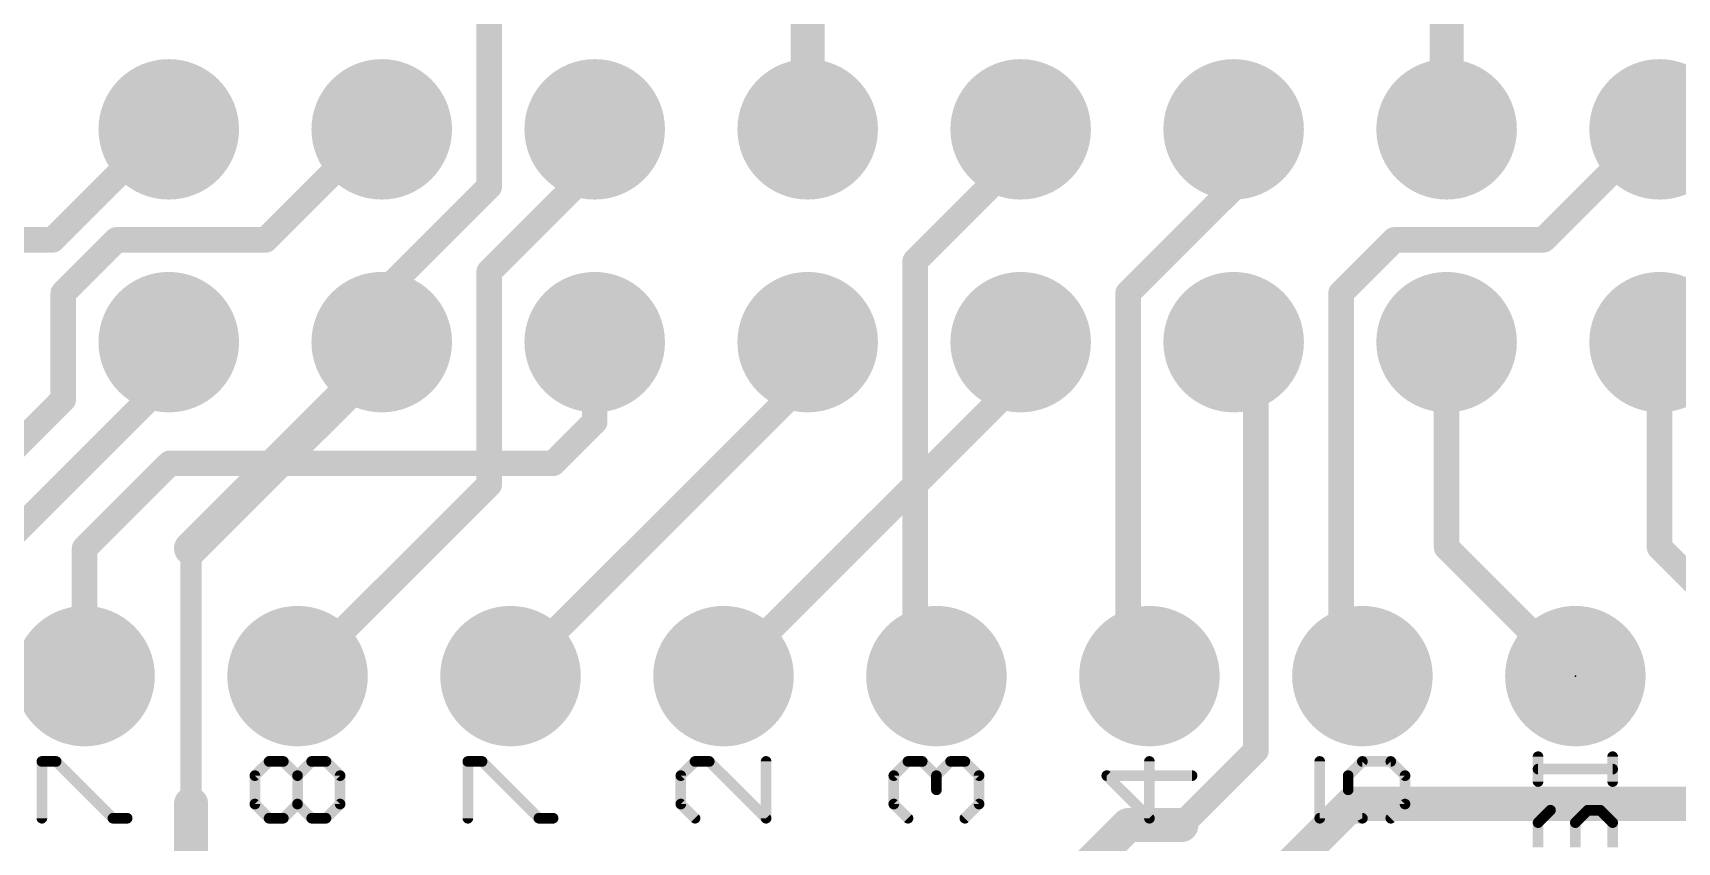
# Model space of a CAD drawing. Extents: x -16.4 to 65.3, y 1 to 69.7.
# Drawn here: x 14.62 to 34.23, y 46.28 to 55.94 of the extents above; entities that cross this region are included whole.
import ezdxf

# ---------------------------------------------------------------- set-up
doc = ezdxf.new("R2010")
doc.units = 0
for name, color, linetype in [('1', 12, 'CONTINUOUS'), ('16', 132, 'CONTINUOUS'), ('17', 110, 'CONTINUOUS'), ('21', 40, 'CONTINUOUS'), ('23', 53, 'CONTINUOUS')]:
    doc.layers.add(name, color=color, linetype=linetype)

# ---------------------------------------------------------------- blocks, each defined once
blk = doc.blocks.new('ROUNDP')
at = {"const_width": 0.5}
blk.add_lwpolyline([(0, -0.25, 1), (0, 0.25, 1), (0, -0.25)], format="xyb", dxfattribs=at)

msp = doc.modelspace()

# ---------------------------------------------------------------- linework, layer by layer
at = {"layer": '1'}
for points, const_width in [([(17.399, 53.467), (18.718, 54.786)], 0.3048), ([(18.718, 54.786), (18.784, 54.786)], 0.3048), ([(28.944, 54.09), (28.944, 54.786)], 0.3048), ([(32.639, 53.467), (33.958, 54.786)], 0.3048), ([(33.958, 54.786), (34.024, 54.786)], 0.3048), ([(27.686, 52.832), (28.944, 54.09)], 0.3048), ([(14.986, 52.832), (15.621, 53.467)], 0.3048), ([(15.621, 53.467), (17.399, 53.467)], 0.3048), ([(30.226, 52.832), (30.861, 53.467)], 0.3048), ([(30.861, 53.467), (32.639, 53.467)], 0.3048), ([(14.986, 51.562), (14.986, 52.832)], 0.3048), ([(27.686, 48.514), (27.686, 52.832)], 0.3048), ([(30.226, 48.514), (30.226, 52.832)], 0.3048), ([(16.244, 51.804), (16.244, 52.246)], 0.3048), ([(21.324, 51.296), (21.324, 52.246)], 0.3048), ([(23.864, 51.804), (23.864, 52.246)], 0.3048), ([(26.404, 51.804), (26.404, 52.246)], 0.3048), ([(28.944, 52.246), (29.21, 51.98)], 0.3048), ([(31.484, 49.796), (31.484, 52.246)], 0.3048), ([(34.024, 49.796), (34.024, 52.246)], 0.3048), ([(29.21, 51.98), (29.21, 47.371)], 0.3048), ([(12.7, 48.26), (16.244, 51.804)], 0.3048), ([(20.32, 48.26), (23.864, 51.804)], 0.3048), ([(22.86, 48.26), (26.404, 51.804)], 0.3048), ([(14.224, 50.8), (14.986, 51.562)], 0.3048), ([(20.828, 50.8), (21.324, 51.296)], 0.3048), ([(15.24, 49.784), (16.256, 50.8)], 0.3048), ([(16.256, 50.8), (20.828, 50.8)], 0.3048), ([(15.24, 48.26), (15.24, 49.784)], 0.3048), ([(33.02, 48.26), (31.484, 49.796)], 0.3048), ([(35.56, 48.26), (34.024, 49.796)], 0.3048), ([(27.94, 48.26), (27.686, 48.514)], 0.3048), ([(30.48, 48.26), (30.226, 48.514)], 0.3048), ([(29.21, 47.371), (28.321, 46.482)], 0.3048), ([(30.353, 46.736), (28.636, 45.019)], 0.4064), ([(30.353, 46.736), (41.275, 46.736)], 0.4064), ([(26.736, 45.532), (27.686, 46.482)], 0.4064), ([(28.321, 46.482), (27.686, 46.482)], 0.4064)]:
    msp.add_lwpolyline(points, dxfattribs=dict(at, const_width=const_width))
for points, const_width in [([(18.718, 54.8622, 1), (18.718, 54.7098)], 0.1524), ([(18.7719, 54.7321, 1), (18.6641, 54.8399)], 0.1524), ([(18.784, 54.7098, 1), (18.784, 54.8622)], 0.1524), ([(29.0202, 54.786, 1), (28.8678, 54.786)], 0.1524), ([(33.958, 54.8622, 1), (33.958, 54.7098)], 0.1524), ([(34.0119, 54.7321, 1), (33.9041, 54.8399)], 0.1524), ([(34.024, 54.7098, 1), (34.024, 54.8622)], 0.1524), ([(28.8678, 54.09, 1), (29.0202, 54.09)], 0.1524), ([(28.9979, 54.0361, 1), (28.8901, 54.1439)], 0.1524), ([(15.621, 53.5432, 1), (15.621, 53.3908)], 0.1524), ([(15.6749, 53.4131, 1), (15.5671, 53.5209)], 0.1524), ([(17.3451, 53.5209, 1), (17.4529, 53.4131)], 0.1524), ([(17.399, 53.3908, 1), (17.399, 53.5432)], 0.1524), ([(30.861, 53.5432, 1), (30.861, 53.3908)], 0.1524), ([(30.9149, 53.4131, 1), (30.8071, 53.5209)], 0.1524), ([(32.5851, 53.5209, 1), (32.6929, 53.4131)], 0.1524), ([(32.639, 53.3908, 1), (32.639, 53.5432)], 0.1524), ([(15.0622, 52.832, 1), (14.9098, 52.832)], 0.1524), ([(14.9321, 52.8859, 1), (15.0399, 52.7781)], 0.1524), ([(27.7622, 52.832, 1), (27.6098, 52.832)], 0.1524), ([(27.6321, 52.8859, 1), (27.7399, 52.7781)], 0.1524), ([(30.3022, 52.832, 1), (30.1498, 52.832)], 0.1524), ([(30.1721, 52.8859, 1), (30.2799, 52.7781)], 0.1524), ([(16.3202, 52.246, 1), (16.1678, 52.246)], 0.1524), ([(21.4002, 52.246, 1), (21.2478, 52.246)], 0.1524), ([(23.9402, 52.246, 1), (23.7878, 52.246)], 0.1524), ([(26.4802, 52.246, 1), (26.3278, 52.246)], 0.1524), ([(28.9979, 52.2999, 1), (28.8901, 52.1921)], 0.1524), ([(31.5602, 52.246, 1), (31.4078, 52.246)], 0.1524), ([(34.1002, 52.246, 1), (33.9478, 52.246)], 0.1524), ([(29.2862, 51.98, 1), (29.1338, 51.98)], 0.1524), ([(29.1561, 51.9261, 1), (29.2639, 52.0339)], 0.1524), ([(16.1678, 51.804, 1), (16.3202, 51.804)], 0.1524), ([(16.2979, 51.7501, 1), (16.1901, 51.8579)], 0.1524), ([(23.7878, 51.804, 1), (23.9402, 51.804)], 0.1524), ([(23.9179, 51.7501, 1), (23.8101, 51.8579)], 0.1524), ([(26.3278, 51.804, 1), (26.4802, 51.804)], 0.1524), ([(26.4579, 51.7501, 1), (26.3501, 51.8579)], 0.1524), ([(14.9098, 51.562, 1), (15.0622, 51.562)], 0.1524), ([(15.0399, 51.5081, 1), (14.9321, 51.6159)], 0.1524), ([(21.3779, 51.2421, 1), (21.2701, 51.3499)], 0.1524), ([(21.2478, 51.296, 1), (21.4002, 51.296)], 0.1524), ([(16.256, 50.8762, 1), (16.256, 50.7238)], 0.1524), ([(16.3099, 50.7461, 1), (16.2021, 50.8539)], 0.1524), ([(20.7741, 50.8539, 1), (20.8819, 50.7461)], 0.1524), ([(20.828, 50.7238, 1), (20.828, 50.8762)], 0.1524), ([(15.3162, 49.784, 1), (15.1638, 49.784)], 0.1524), ([(15.1861, 49.8379, 1), (15.2939, 49.7301)], 0.1524), ([(31.5379, 49.8499, 1), (31.4301, 49.7421)], 0.1524), ([(31.4078, 49.796, 1), (31.5602, 49.796)], 0.1524), ([(34.0779, 49.8499, 1), (33.9701, 49.7421)], 0.1524), ([(33.9478, 49.796, 1), (34.1002, 49.796)], 0.1524), ([(27.7399, 48.5679, 1), (27.6321, 48.4601)], 0.1524), ([(30.2799, 48.5679, 1), (30.1721, 48.4601)], 0.1524), ([(27.6098, 48.514, 1), (27.7622, 48.514)], 0.1524), ([(30.1498, 48.514, 1), (30.3022, 48.514)], 0.1524), ([(15.1638, 48.26, 1), (15.3162, 48.26)], 0.1524), ([(20.2661, 48.3139, 1), (20.3739, 48.2061)], 0.1524), ([(22.8061, 48.3139, 1), (22.9139, 48.2061)], 0.1524), ([(27.8861, 48.2061, 1), (27.9939, 48.3139)], 0.1524), ([(30.4261, 48.2061, 1), (30.5339, 48.3139)], 0.1524), ([(32.9661, 48.2061, 1), (33.0739, 48.3139)], 0.1524), ([(29.2639, 47.3171, 1), (29.1561, 47.4249)], 0.1524), ([(29.1338, 47.371, 1), (29.2862, 47.371)], 0.1524), ([(30.353, 46.8376, 1), (30.353, 46.6344)], 0.2032), ([(30.4248, 46.6642, 1), (30.2812, 46.8078)], 0.2032), ([(27.686, 46.5836, 1), (27.686, 46.3804)], 0.2032), ([(27.7578, 46.4102, 1), (27.6142, 46.5538)], 0.2032), ([(28.321, 46.3804, 1), (28.321, 46.5836)], 0.2032), ([(28.2671, 46.5359, 1), (28.3749, 46.4281)], 0.1524)]:
    msp.add_lwpolyline(points, format="xyb", dxfattribs=dict(at, const_width=const_width))
at = {"layer": '16'}
for points, const_width in [([(23.864, 54.786), (23.864, 56.388)], 0.4064), ([(31.484, 54.786), (31.484, 56.388)], 0.4064), ([(20.066, 54.102), (20.066, 56.261)], 0.3048), ([(14.859, 53.467), (16.178, 54.786)], 0.3048), ([(16.178, 54.786), (16.244, 54.786)], 0.3048), ([(21.324, 54.344), (21.324, 54.786)], 0.3048), ([(26.404, 54.471), (26.404, 54.786)], 0.3048), ([(25.146, 53.213), (26.404, 54.471)], 0.3048), ([(20.066, 53.086), (21.324, 54.344)], 0.3048), ([(18.784, 52.82), (20.066, 54.102)], 0.3048), ([(12.573, 53.467), (14.859, 53.467)], 0.3048), ([(25.146, 48.514), (25.146, 53.213)], 0.3048), ([(20.066, 50.546), (20.066, 53.086)], 0.3048), ([(18.784, 52.246), (18.784, 52.82)], 0.3048), ([(18.784, 52.058), (18.784, 52.246)], 0.3048), ([(18.784, 52.058), (16.51, 49.784)], 0.4064), ([(17.78, 48.26), (20.066, 50.546)], 0.3048), ([(16.51, 49.784), (16.51, 46.736)], 0.254), ([(25.4, 48.26), (25.146, 48.514)], 0.3048), ([(16.51, 46.736), (16.51, 45.339)], 0.4064)]:
    msp.add_lwpolyline(points, dxfattribs=dict(at, const_width=const_width))
for points, const_width in [([(16.178, 54.8622, 1), (16.178, 54.7098)], 0.1524), ([(16.2319, 54.7321, 1), (16.1241, 54.8399)], 0.1524), ([(16.244, 54.7098, 1), (16.244, 54.8622)], 0.1524), ([(21.4002, 54.786, 1), (21.2478, 54.786)], 0.1524), ([(26.4802, 54.786, 1), (26.3278, 54.786)], 0.1524), ([(23.7624, 54.786, 1), (23.9656, 54.786)], 0.2032), ([(31.3824, 54.786, 1), (31.5856, 54.786)], 0.2032), ([(26.3278, 54.471, 1), (26.4802, 54.471)], 0.1524), ([(26.4579, 54.4171, 1), (26.3501, 54.5249)], 0.1524), ([(21.2478, 54.344, 1), (21.4002, 54.344)], 0.1524), ([(21.3779, 54.2901, 1), (21.2701, 54.3979)], 0.1524), ([(19.9898, 54.102, 1), (20.1422, 54.102)], 0.1524), ([(20.1199, 54.0481, 1), (20.0121, 54.1559)], 0.1524), ([(14.8051, 53.5209, 1), (14.9129, 53.4131)], 0.1524), ([(14.859, 53.3908, 1), (14.859, 53.5432)], 0.1524), ([(25.2222, 53.213, 1), (25.0698, 53.213)], 0.1524), ([(25.0921, 53.2669, 1), (25.1999, 53.1591)], 0.1524), ([(20.1422, 53.086, 1), (19.9898, 53.086)], 0.1524), ([(20.0121, 53.1399, 1), (20.1199, 53.0321)], 0.1524), ([(18.8602, 52.82, 1), (18.7078, 52.82)], 0.1524), ([(18.7301, 52.8739, 1), (18.8379, 52.7661)], 0.1524), ([(18.8602, 52.246, 1), (18.7078, 52.246)], 0.1524), ([(18.8558, 51.9862, 1), (18.7122, 52.1298)], 0.2032), ([(18.7078, 52.246, 1), (18.8602, 52.246)], 0.1524), ([(18.7078, 52.058, 1), (18.8602, 52.058)], 0.1524), ([(19.9898, 50.546, 1), (20.1422, 50.546)], 0.1524), ([(20.1199, 50.4921, 1), (20.0121, 50.5999)], 0.1524), ([(16.4382, 49.8558, 1), (16.5818, 49.7122)], 0.2032), ([(16.5735, 49.784, 1), (16.4465, 49.784)], 0.127), ([(25.1999, 48.5679, 1), (25.0921, 48.4601)], 0.1524), ([(25.0698, 48.514, 1), (25.2222, 48.514)], 0.1524), ([(17.7261, 48.3139, 1), (17.8339, 48.2061)], 0.1524), ([(25.3461, 48.2061, 1), (25.4539, 48.3139)], 0.1524), ([(16.6116, 46.736, 1), (16.4084, 46.736)], 0.2032), ([(16.4465, 46.736, 1), (16.5735, 46.736)], 0.127)]:
    msp.add_lwpolyline(points, format="xyb", dxfattribs=dict(at, const_width=const_width))
at = {"layer": '21', "const_width": 0.0635}
for points in [[(14.7311, 47.2734, 1), (14.7311, 47.2099)], [(14.7629, 47.2416, 1), (14.6994, 47.2416)], [(14.9231, 47.2641, 1), (14.8782, 47.2192)], [(14.9006, 47.2099, 1), (14.9006, 47.2734)], [(17.4406, 47.2734, 1), (17.4406, 47.2099)], [(17.4631, 47.2192, 1), (17.4182, 47.2641)], [(17.6325, 47.2641, 1), (17.5876, 47.2192)], [(17.6101, 47.2099, 1), (17.6101, 47.2734)], [(17.949, 47.2734, 1), (17.949, 47.2099)], [(17.9715, 47.2192, 1), (17.9266, 47.2641)], [(18.141, 47.2641, 1), (18.0961, 47.2192)], [(18.1185, 47.2099, 1), (18.1185, 47.2734)], [(19.8111, 47.2734, 1), (19.8111, 47.2099)], [(19.8429, 47.2416, 1), (19.7794, 47.2416)], [(20.0031, 47.2641, 1), (19.9582, 47.2192)], [(19.9806, 47.2099, 1), (19.9806, 47.2734)], [(22.5206, 47.2734, 1), (22.5206, 47.2099)], [(22.5431, 47.2192, 1), (22.4982, 47.2641)], [(22.7125, 47.2641, 1), (22.6676, 47.2192)], [(22.6901, 47.2099, 1), (22.6901, 47.2734)], [(23.3998, 47.2416, 1), (23.3363, 47.2416)], [(25.0606, 47.2734, 1), (25.0606, 47.2099)], [(25.0831, 47.2192, 1), (25.0382, 47.2641)], [(25.2525, 47.2641, 1), (25.2076, 47.2192)], [(25.2301, 47.2099, 1), (25.2301, 47.2734)], [(25.569, 47.2734, 1), (25.569, 47.2099)], [(25.5915, 47.2192, 1), (25.5466, 47.2641)], [(25.761, 47.2641, 1), (25.7161, 47.2192)], [(25.7385, 47.2099, 1), (25.7385, 47.2734)], [(27.9713, 47.2416, 1), (27.9078, 47.2416)], [(30.0029, 47.2416, 1), (29.9394, 47.2416)], [(30.4796, 47.2734, 1), (30.4796, 47.2099)], [(30.502, 47.2192, 1), (30.4571, 47.2641)], [(30.841, 47.2641, 1), (30.7961, 47.2192)], [(30.8185, 47.2099, 1), (30.8185, 47.2734)], [(32.6065, 47.2985, 1), (32.543, 47.2985)], [(33.4963, 47.2985, 1), (33.4327, 47.2985)], [(17.3029, 47.0722, 1), (17.2394, 47.0722)], [(17.2487, 47.0946, 1), (17.2936, 47.0497)], [(17.8113, 47.0722, 1), (17.7478, 47.0722)], [(17.7571, 47.0946, 1), (17.802, 47.0497)], [(17.7571, 47.0497, 1), (17.802, 47.0946)], [(18.3197, 47.0722, 1), (18.2563, 47.0722)], [(18.2655, 47.0497, 1), (18.3105, 47.0946)], [(22.3829, 47.0722, 1), (22.3194, 47.0722)], [(22.3287, 47.0946, 1), (22.3736, 47.0497)], [(24.9229, 47.0722, 1), (24.8594, 47.0722)], [(24.8687, 47.0946, 1), (24.9136, 47.0497)], [(25.4313, 47.0722, 1), (25.3678, 47.0722)], [(25.3771, 47.0946, 1), (25.422, 47.0497)], [(25.3771, 47.0497, 1), (25.422, 47.0946)], [(25.9398, 47.0722, 1), (25.8763, 47.0722)], [(25.8855, 47.0497, 1), (25.9305, 47.0946)], [(27.4311, 47.1039, 1), (27.4311, 47.0404)], [(27.4536, 47.0946, 1), (27.4087, 47.0497)], [(28.448, 47.0404, 1), (28.448, 47.1039)], [(30.3418, 47.0722, 1), (30.2783, 47.0722)], [(30.2876, 47.0946, 1), (30.3325, 47.0497)], [(31.0198, 47.0722, 1), (30.9563, 47.0722)], [(30.9655, 47.0497, 1), (31.0105, 47.0946)], [(32.5747, 47.182, 1), (32.5747, 47.1185)], [(33.4645, 47.1185, 1), (33.4645, 47.182)], [(25.3678, 46.9027, 1), (25.4313, 46.9027)], [(30.3385, 46.9169, 1), (30.2817, 46.8885)], [(30.2783, 46.9027, 1), (30.3418, 46.9027)], [(32.543, 47.0019, 1), (32.6065, 47.0019)], [(33.4327, 47.0019, 1), (33.4963, 47.0019)], [(17.2394, 46.7332, 1), (17.3029, 46.7332)], [(17.2936, 46.7557, 1), (17.2487, 46.7108)], [(17.802, 46.7557, 1), (17.7571, 46.7108)], [(17.7478, 46.7332, 1), (17.8113, 46.7332)], [(17.802, 46.7108, 1), (17.7571, 46.7557)], [(18.2563, 46.7332, 1), (18.3197, 46.7332)], [(18.3105, 46.7108, 1), (18.2655, 46.7557)], [(22.3736, 46.7557, 1), (22.3287, 46.7108)], [(22.3194, 46.7332, 1), (22.3829, 46.7332)], [(24.9136, 46.7557, 1), (24.8687, 46.7108)], [(24.8594, 46.7332, 1), (24.9229, 46.7332)], [(25.8763, 46.7332, 1), (25.9398, 46.7332)], [(25.9305, 46.7108, 1), (25.8855, 46.7557)], [(30.9563, 46.7332, 1), (31.0198, 46.7332)], [(31.0105, 46.7108, 1), (30.9655, 46.7557)], [(32.7455, 46.6371, 1), (32.7006, 46.682)], [(33.1679, 46.6913, 1), (33.1679, 46.6278)], [(33.1904, 46.6371, 1), (33.1455, 46.682)], [(33.3387, 46.682, 1), (33.2938, 46.6371)], [(33.3162, 46.6278, 1), (33.3162, 46.6913)], [(14.6994, 46.5637, 1), (14.7629, 46.5637)], [(15.5785, 46.5955, 1), (15.5785, 46.532)], [(15.5561, 46.5413, 1), (15.601, 46.5862)], [(15.748, 46.532, 1), (15.748, 46.5955)], [(17.4406, 46.5955, 1), (17.4406, 46.532)], [(17.4182, 46.5413, 1), (17.4631, 46.5862)], [(17.5876, 46.5862, 1), (17.6325, 46.5413)], [(17.6101, 46.532, 1), (17.6101, 46.5955)], [(17.949, 46.5955, 1), (17.949, 46.532)], [(17.9266, 46.5413, 1), (17.9715, 46.5862)], [(18.0961, 46.5862, 1), (18.141, 46.5413)], [(18.1185, 46.532, 1), (18.1185, 46.5955)], [(19.7794, 46.5637, 1), (19.8429, 46.5637)], [(20.6585, 46.5955, 1), (20.6585, 46.532)], [(20.6361, 46.5413, 1), (20.681, 46.5862)], [(20.828, 46.532, 1), (20.828, 46.5955)], [(22.4982, 46.5413, 1), (22.5431, 46.5862)], [(23.3363, 46.5637, 1), (23.3998, 46.5637)], [(23.3455, 46.5413, 1), (23.3905, 46.5862)], [(25.0382, 46.5413, 1), (25.0831, 46.5862)], [(25.7161, 46.5862, 1), (25.761, 46.5413)], [(27.9078, 46.5637, 1), (27.9713, 46.5637)], [(27.9171, 46.5413, 1), (27.962, 46.5862)], [(29.9711, 46.5955, 1), (29.9711, 46.532)], [(29.9394, 46.5637, 1), (30.0029, 46.5637)], [(30.4512, 46.5495, 1), (30.508, 46.5779)], [(30.4796, 46.532, 1), (30.4796, 46.5955)], [(30.7961, 46.5862, 1), (30.841, 46.5413)], [(32.6065, 46.5113, 1), (32.543, 46.5113)], [(32.5523, 46.5337, 1), (32.5972, 46.4888)], [(33.0514, 46.5113, 1), (32.9879, 46.5113)], [(32.9972, 46.5337, 1), (33.0421, 46.4888)], [(33.4963, 46.5113, 1), (33.4327, 46.5113)], [(33.442, 46.4888, 1), (33.487, 46.5337)]]:
    msp.add_lwpolyline(points, format="xyb", dxfattribs=at)
at = {"layer": '21', "const_width": 0.127}
for points in [[(14.7311, 46.5637), (14.7311, 47.2416)], [(14.7311, 47.2416), (14.9006, 47.2416)], [(14.9006, 47.2416), (15.5785, 46.5637)], [(17.2711, 47.0722), (17.4406, 47.2416)], [(17.4406, 47.2416), (17.6101, 47.2416)], [(17.6101, 47.2416), (17.7796, 47.0722)], [(17.7796, 47.0722), (17.949, 47.2416)], [(17.949, 47.2416), (18.1185, 47.2416)], [(18.1185, 47.2416), (18.288, 47.0722)], [(19.8111, 46.5637), (19.8111, 47.2416)], [(19.8111, 47.2416), (19.9806, 47.2416)], [(19.9806, 47.2416), (20.6585, 46.5637)], [(22.5206, 47.2416), (22.3511, 47.0722)], [(22.6901, 47.2416), (22.5206, 47.2416)], [(23.368, 46.5637), (22.6901, 47.2416)], [(23.368, 47.2416), (23.368, 46.5637)], [(24.8911, 47.0722), (25.0606, 47.2416)], [(25.0606, 47.2416), (25.2301, 47.2416)], [(25.2301, 47.2416), (25.3996, 47.0722)], [(25.3996, 47.0722), (25.569, 47.2416)], [(25.569, 47.2416), (25.7385, 47.2416)], [(25.7385, 47.2416), (25.908, 47.0722)], [(27.9396, 46.5637), (27.9396, 47.2416)], [(29.9711, 47.2416), (29.9711, 46.5637)], [(30.3101, 47.0722), (30.4796, 47.2416)], [(30.4796, 47.2416), (30.8185, 47.2416)], [(30.8185, 47.2416), (30.988, 47.0722)], [(32.5747, 47.0019), (32.5747, 47.2985)], [(33.4645, 47.0019), (33.4645, 47.2985)], [(17.2711, 46.7332), (17.2711, 47.0722)], [(17.7796, 46.7332), (17.7796, 47.0722)], [(18.288, 47.0722), (18.288, 46.7332)], [(22.3511, 47.0722), (22.3511, 46.7332)], [(24.8911, 46.7332), (24.8911, 47.0722)], [(25.3996, 47.0722), (25.3996, 46.9027)], [(25.908, 47.0722), (25.908, 46.7332)], [(28.448, 47.0722), (27.4311, 47.0722)], [(27.4311, 47.0722), (27.9396, 46.5637)], [(30.3101, 46.9027), (30.3101, 47.0722)], [(30.988, 47.0722), (30.988, 46.7332)], [(33.4645, 47.1502), (32.5747, 47.1502)], [(30.4796, 46.5637), (30.3101, 46.9027)], [(17.4406, 46.5637), (17.2711, 46.7332)], [(17.7796, 46.7332), (17.6101, 46.5637)], [(17.949, 46.5637), (17.7796, 46.7332)], [(18.288, 46.7332), (18.1185, 46.5637)], [(22.3511, 46.7332), (22.5206, 46.5637)], [(25.0606, 46.5637), (24.8911, 46.7332)], [(25.908, 46.7332), (25.7385, 46.5637)], [(30.988, 46.7332), (30.8185, 46.5637)], [(32.723, 46.6596), (32.5747, 46.5113)], [(33.0196, 46.5113), (33.1679, 46.6596)], [(33.1679, 46.6596), (33.3162, 46.6596)], [(33.3162, 46.6596), (33.4645, 46.5113)], [(15.5785, 46.5637), (15.748, 46.5637)], [(17.6101, 46.5637), (17.4406, 46.5637)], [(18.1185, 46.5637), (17.949, 46.5637)], [(20.6585, 46.5637), (20.828, 46.5637)], [(29.9711, 46.5637), (30.4796, 46.5637)], [(32.5747, 46.5113), (32.5747, 46.2147)], [(33.0196, 46.2147), (33.0196, 46.5113)], [(33.4645, 46.5113), (33.4645, 46.2147)]]:
    msp.add_lwpolyline(points, dxfattribs=at)
at = {"layer": '23'}
msp.add_point((33.02, 48.26), dxfattribs=at)

# ---------------------------------------------------------------- block references
at = {"layer": '17', "xscale": 1.6764, "yscale": 1.6764}
for p in [(16.244, 54.786), (16.244, 54.786), (18.784, 54.786), (18.784, 54.786), (21.324, 54.786), (21.324, 54.786), (23.864, 54.786), (23.864, 54.786), (26.404, 54.786), (26.404, 54.786), (28.944, 54.786), (28.944, 54.786), (31.484, 54.786), (31.484, 54.786), (34.024, 54.786), (34.024, 54.786), (16.244, 52.246), (16.244, 52.246), (18.784, 52.246), (18.784, 52.246), (21.324, 52.246), (21.324, 52.246), (23.864, 52.246), (23.864, 52.246), (26.404, 52.246), (26.404, 52.246), (28.944, 52.246), (28.944, 52.246), (31.484, 52.246), (31.484, 52.246), (34.024, 52.246), (34.024, 52.246)]:
    msp.add_blockref('ROUNDP', p, dxfattribs=at)
at = {"layer": '17', "xscale": 1.6764, "yscale": 1.6764, "rotation": 90}
for p in [(15.24, 48.26), (15.24, 48.26), (17.78, 48.26), (17.78, 48.26), (20.32, 48.26), (20.32, 48.26), (22.86, 48.26), (22.86, 48.26), (25.4, 48.26), (25.4, 48.26), (27.94, 48.26), (27.94, 48.26), (30.48, 48.26), (30.48, 48.26), (33.02, 48.26), (33.02, 48.26)]:
    msp.add_blockref('ROUNDP', p, dxfattribs=at)

doc.saveas('drawing.dxf')
